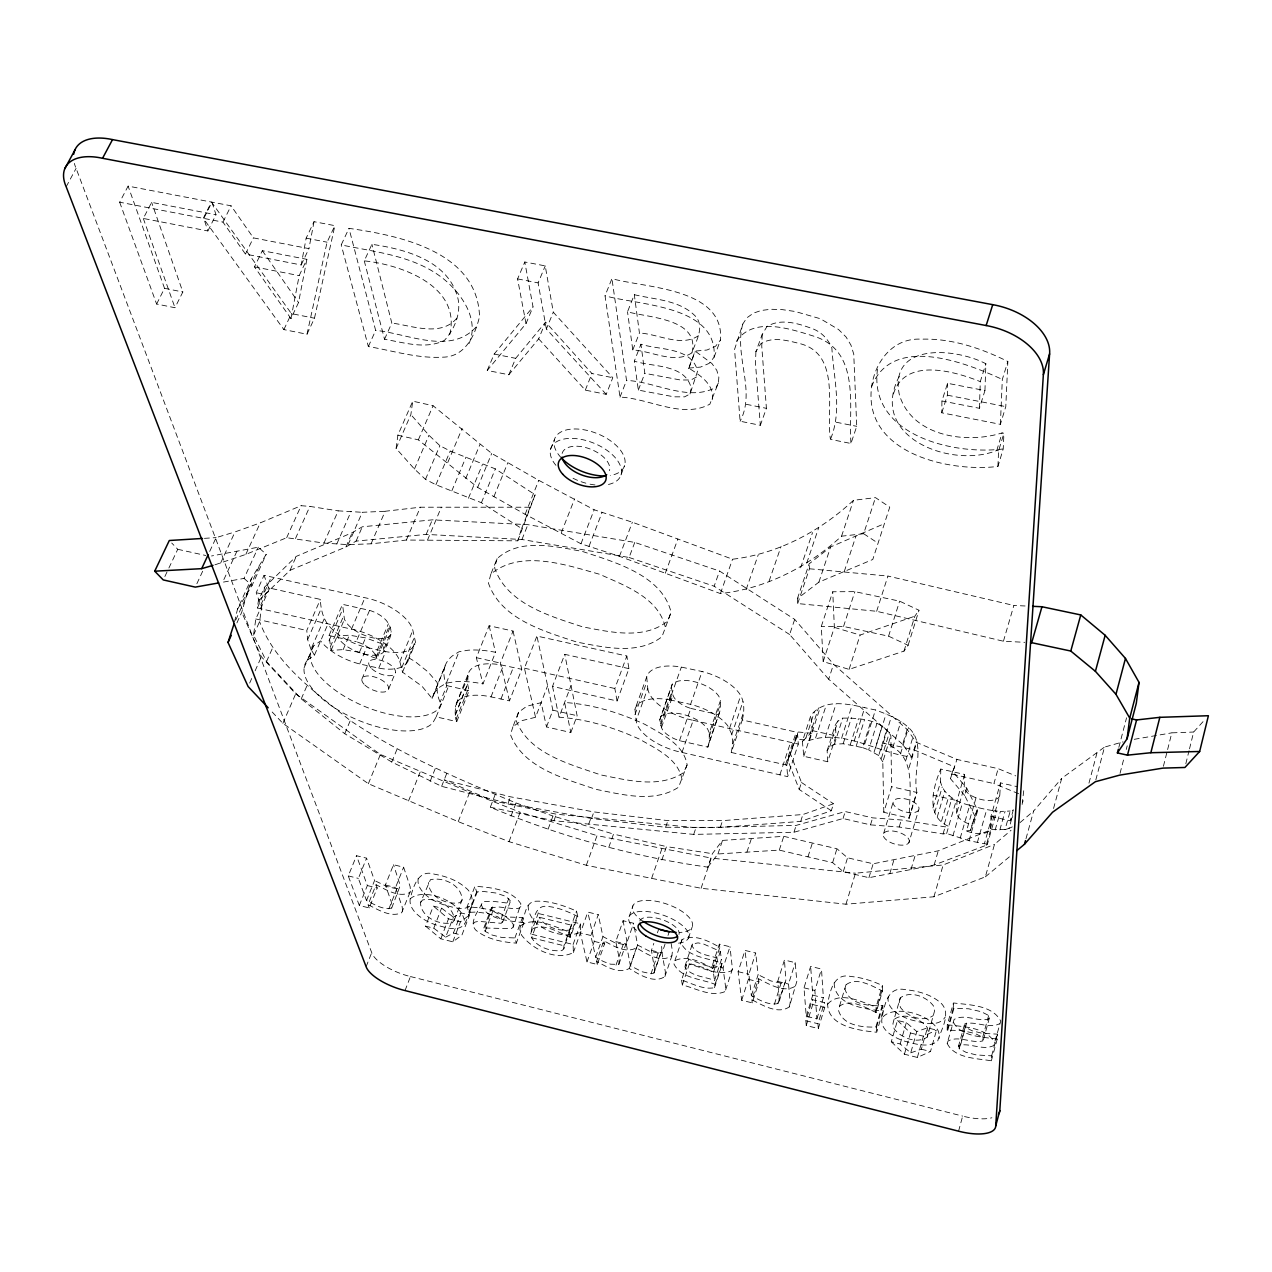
<?xml version="1.0" encoding="UTF-8"?>
<svg xmlns="http://www.w3.org/2000/svg" width="1272" height="1272" viewBox="0 0 1272 1272"><rect width="100%" height="100%" fill="white"/><g stroke="black" fill="none" stroke-linecap="round" stroke-linejoin="round"><path stroke-width="0.75" stroke-dasharray="5 3.75" d="M916.905 792.472C912.135 771.897 926.716 743.945 908.542 727.584C899.32 718.855 887.156 714.308 875.454 709.951C855.054 706.103 826.244 695.514 810.836 715.5L802.378 741.401L803.793 756.299L827.738 761.737L835.99 735.916L835.45 724.643L837.978 720.986L842.732 718.139C859.188 717.821 882.148 719.682 890.861 735.693L891.608 786.716L883.802 812.315L909.21 818.166L916.905 792.472L891.608 786.716M390.027 627.43L376.894 658.626L359.42 652.329L343.186 649.61L331.07 650.374L329.035 635.507L342.534 604.343L369.564 610.369A20.193 9.413 23 0 1 388.421 623.773C394.813 632.9 387.562 642.773 383.985 651.503A25.838 11.877 22.9 0 1 363.426 653.856A25.838 11.877 22.9 0 1 339.608 639.8L337.271 636L349.355 635.189L365.557 637.876L382.983 644.157L383.985 651.503M707.82 747.125L709.22 742.021L709.299 732.815L720.572 700.22L718.903 696.42A26.315 12.752 19.4 0 0 695.561 681.999A26.315 12.752 19.4 0 0 672.236 684.241L659.77 719.888L661.472 727.473A20.686 9.763 19.4 0 0 679.487 740.67L707.82 747.125L720.429 709.569L720.572 700.22M269.696 588.093L255.815 618.971L253.541 635.078L266.532 661.583L301.257 698.885L344.744 733.721L391.776 762.039L441.623 786.335L508.069 803.316L591.512 818.484L665.606 827.277L720.286 827.388L800.676 821.426L831.3 810.741L833.51 803.761L802.886 814.525L722.56 820.631L667.927 820.615L593.913 811.918L510.549 796.828L444.167 779.895L492.805 800.772L556.357 814.207L695.975 827.706L796.161 825.401L845.228 811.552L872.64 817.864L901.307 819.979L945.144 826.848L948.705 826.387C924.935 816.386 933.028 787.209 940.771 769.067L964.605 774.441L964.208 787.32L956.655 813.333A18.492 8.713 16 0 0 965.718 822.571L968.564 823.779L972.539 823.254L977.278 809.548L966.768 788.211L952.569 771.389L954.747 766.984L913.916 749.828L883.229 742.943C917.955 753.183 909.162 789.864 909.21 818.166M984.941 390.568L985.88 363.76C956.21 348.035 888.556 341.659 899.336 394.654C911.642 436.201 965.941 444.405 1002.113 432.909L1003.926 433.275L1003.226 448.937L997.916 466.442C947.592 472.564 862.877 452.419 871.622 386.624C875.216 361.089 893.389 337.557 921.326 339.179C951.663 338.209 980.998 348.162 1007.853 361.487L1005.786 406.611L1000.38 424.339L941.773 412.796L941.932 400.95L947.576 383.301L984.941 390.568L979.424 408.296L941.932 400.95M932.901 807.895L940.564 781.962L940.771 769.067M941.773 412.796L947.386 395.195L947.576 383.301M390.981 634.823A25.742 11.973 23 0 1 370.454 637.272A25.742 11.973 23 0 1 346.747 623.216L344.426 619.385L342.534 604.343M513.204 927.113L513.268 924.394C503.537 909.957 483.122 908.001 467.126 906.761L474.949 886.266C490.897 887.411 511.328 889.351 520.9 903.851L513.204 927.113L511.265 928.703L483.837 927.972L485.173 931.422L492.2 935.047L501.677 937.416L514.89 937.941L516.321 943.109C502.202 942.139 487.049 939.34 475.839 930.15C467.969 921.993 479.973 909.496 482.629 901.737L491.819 901.164L506.463 902.945L508.991 902.802L510.247 900.592L505.715 896.331L496.048 893.039L484.219 891.545L476.603 891.926L474.949 886.266M758.573 978.756L758.923 981.904L752.229 1002.877L741.671 1000.253L738.11 971.665L745.01 950.407L755.727 953.03L748.874 974.304L751.386 995.738C759.4 999.919 768.463 1005.564 777.876 1003.576L779.291 997.741L777.701 981.38L784.442 960.026L795.239 962.65L796.813 981.459L789.292 1006.899C777.939 1014.738 762.405 1005.087 751.863 999.76L758.573 978.756C769.035 984.115 784.633 993.75 795.89 985.768M779.227 1001.287L785.873 980.14L784.442 960.026M947.163 1043.374L948.069 1041.053C958.865 1035.058 971.601 1043.851 982.89 1040.878L982.684 1037.332L975.274 1033.58L962.522 1030.606L947.179 1030.129L947.306 1024.755L953.412 1002.956C969.248 1004.944 992.573 1005.007 1000.746 1021.114L993.75 1045.552C982.779 1050.911 970.25 1042.579 958.945 1045.393L959.215 1048.716L966.1 1052.357L976.324 1054.933L991.635 1055.855L991.349 1060.8C976.832 1058.336 954.461 1058.463 947.163 1043.374L954.111 1019.428C964.828 1013.307 977.612 1022.116 988.837 1019.063L988.646 1015.469L981.284 1011.717L968.564 1008.776L953.269 1008.378L953.412 1002.956M956.655 813.333L956.989 800.581L964.605 774.441M979.424 408.296L980.283 381.616L985.88 363.76M313.643 645.906A70.628 31.88 22.6 0 0 353.934 701.54A70.628 31.88 22.6 0 0 438.427 708.854L441.94 702.557L440.128 702.144A94.7 43.487 21 0 1 437.536 685.497L437.139 682.428L427.948 671.855L415.101 661.583L408.519 657.703L408.535 658.626A42.787 19.652 22.8 0 1 378.77 668.15L359.658 663.952A40.768 18.683 23 0 1 322.834 643.537L320.639 640.881L313.643 645.906L307.458 660.136A70.835 31.625 22.5 0 0 348.035 715.548A70.835 31.625 22.5 0 0 432.671 723.1L436.169 716.852L456.759 721.606C450.574 705.674 464.105 690.68 467.969 675.925A44.552 20.734 21.3 0 1 503.41 665.383L521.759 669.311L509.468 700.872L491.008 696.881A44.854 20.384 21.2 0 0 455.519 707.009M520.836 906.586L518.881 908.208L515.081 908.812L498.894 906.984L491.501 907.62L492.836 911.118L499.817 914.727L509.261 917.08L522.442 917.525L523.841 922.757L516.321 943.109M577.758 916.524L576.518 911.054C564.021 905.696 550.76 900.942 536.991 901.18C524.064 900.862 525.495 917.859 520.55 925.809C519.167 928.942 520.296 932.328 521.663 935.254C532.475 949.469 556.675 961.314 573.37 952.537L573.115 944.476L530.615 933.982C533.207 924.712 533.302 904.36 547.421 906.38C558.185 907.429 568.266 911.642 577.758 916.524L570.317 937.241C558.662 932.599 542.651 921.866 530.774 929.816M681.538 980.14L682.348 984.973C695.72 988.233 710.953 997.28 724.627 991.763L725.692 987.676L723.037 967.96L729.985 946.75L719.364 944.158L712.384 965.337L712.829 968.453C701.699 962.379 687.246 954.541 674.86 960.694L673.969 964.017C681.188 978.724 701.731 978.788 715.087 984.337L714.467 987.676C703.193 990.029 692.079 983.32 681.538 980.14L688.518 959.295C699.012 962.459 710.11 969.184 721.335 966.736L721.955 963.349C708.663 957.848 688.088 957.8 681.045 943.045L681.967 939.658C694.258 933.378 708.727 941.201 719.793 947.306L712.829 968.453M755.902 351.676L755.473 363.395L760.338 425.293L740.113 421.223L734.564 349.371L742.769 324.106L746.791 317.889L753.39 313.166L761.213 310.479L770.721 309.271L782.026 309.589L795.207 311.497L820.361 318.731L838.566 329.512L846.039 336.969L850.936 345.094L853.751 354.109L856.74 426.327L850.952 443.483L830.425 439.365C825.751 408.678 841.571 353.536 799.134 343.424C786.827 340.419 772.088 336.253 760.656 343.901L755.902 351.676L762.23 334.361L766.984 326.522C781.183 317.746 799.341 323.788 813.746 329.178C822.125 332.755 828.263 339.513 831.856 347.797C833.621 377.879 842.557 410.649 830.425 439.365M762.23 334.361L761.753 346.143L766.412 408.328L760.338 425.293M725.612 990.029L732.433 969.057L729.985 946.75M997.916 466.442L998.584 450.86L1003.926 433.275M530.615 933.982L538.167 913.455L538.342 909.226M1000.38 424.339L1002.32 379.438L1007.853 361.487M456.759 721.606L469.082 690.696L467.619 684.209L467.969 675.925M473.216 923.758L474.901 922.105L478.463 921.341L501.311 923.297L502.567 921.119L498.004 916.874L488.305 913.582L476.443 912.04L468.812 912.374L467.126 906.761M976.022 797.814L966.513 830.918L967.769 831.459A18.524 8.697 16 0 0 990.379 828.692L990.968 816.37L1000.46 782.884L1017.711 786.78M563.782 948.864L563.941 945.732L571.367 925.142L539.121 917.239L531.601 937.734C537.674 947.513 550.856 951.679 561.842 950.645L563.782 948.864L571.367 925.142M990.379 828.692L999.792 795.382L1000.46 782.884M991.349 1060.8L997.2 1039.16L997.502 1034.152L982.223 1033.309L972.047 1030.765L965.194 1027.108L964.939 1023.753C976.196 1020.844 988.757 1029.207 999.649 1023.722M712.177 399.774C714.896 384.557 699.441 374.763 688.677 368.117L695.116 351.088L706.946 350.023L715.516 346.286L720.509 340.022C724.674 287.758 644.379 287.933 611.943 278.648L605.027 295.772L620.005 397.103C648.768 398.263 682.301 419.124 709.856 404.162L718.457 382.824L718.839 377.196L716.772 370.295L711.907 363.522L695.116 351.088M1022.147 804.429L1024.024 788.211M899.24 376.401C867.743 436.741 950.82 469.018 996.755 450.495L998.584 450.86M877.521 369.119C868.394 434.897 952.903 455.392 1003.226 448.937M882.514 990.999L882.386 985.53C872.465 980.887 861.875 977.484 850.92 976.499C833.78 972.333 829.805 991.492 827.627 1004.244C828.215 1026.806 859.427 1030.527 876.71 1032.244L882.975 1010.922L882.848 1005.611C869.205 1006.295 849.267 1004.546 844.974 989.028L845.975 984.798C857.01 976.483 872.02 986.086 882.514 990.999L876.154 1012.544C865.596 1007.663 850.634 998.027 839.504 1006.216L838.518 1010.397C842.986 1025.852 862.877 1027.553 876.567 1026.997L876.71 1032.244M834.146 982.859C834.48 1005.484 865.691 1009.364 882.975 1010.922M671.139 943.49L672.443 951.202L671.902 955.797C660.836 963.333 646.224 953.841 636.429 947.799C626.047 953.841 613.04 945.907 603.834 940.724L596.584 961.314C605.838 966.466 618.812 974.4 629.274 968.485C639.148 974.495 653.697 983.987 664.874 976.594L665.383 972.047L662.028 952.982L665.018 944.206M410.188 898.827C408.853 906.968 415.61 913.757 421.748 918.018A25.631 10.001 20.9 0 0 436.598 925.157C445.136 927.097 457.856 932.456 464.487 924.156C470.131 912.867 478.161 896.871 465.186 887.379C456.568 879.986 445.518 876.122 434.468 874.198C418.313 868.776 413.241 886.711 410.188 898.827C424.482 886.043 466.029 903.041 464.487 924.156M688.677 368.117L700.522 367.083L709.108 363.41L714.101 357.194C717.933 304.946 637.495 305.232 605.027 295.772M418.17 878.554C416.787 886.695 423.433 893.596 429.602 897.905A25.52 10.144 20.9 0 0 444.389 905.028C452.912 907 465.679 912.247 472.214 903.867M882.084 1017.934C880.399 1024.373 884.819 1030.399 889.859 1033.929A26.776 10.748 16.7 0 0 904.599 1041.164C915.013 1043.867 928.147 1048.351 937.671 1041.148C940.819 1029.907 951.44 1014.452 941.566 1003.703C931.724 994.418 917.859 990.92 904.742 989.568C887.681 986.166 884.31 1005.389 882.084 1017.934C894.089 1002.177 942.218 1016.503 939.197 1038.604M888.413 996.405C886.695 1002.861 891.02 1008.966 896.076 1012.544A26.664 10.892 16.6 0 0 910.752 1019.778C921.341 1022.386 937.909 1028.269 945.271 1016.996M214.904 564.816L245.83 554.401L286.677 537.722L323.947 543.08L348.13 544.655L371.074 543.812L406.388 540.043L517.768 540.823L521.6 528.516L481.404 502.71L435.914 484.743L425.484 479.369L414.449 469.018L396.117 448.444L397.866 435.183L412.732 401.157L433.084 405.736L491.723 453.436L538.772 480.323L594.151 509.77L632.359 522.22L732.545 559.219C778.114 553.813 820.154 531.346 853.48 500.309L875.486 497.638L889.748 507.146L872.783 559.489L818.882 582.147L797.385 598.683L797.703 603.564L876.647 611.291L1003.433 641.231L1024.771 642.328M742.276 719.984C744.581 711.112 744.804 700.522 738.952 692.874A41.769 20.304 19.3 0 0 702.112 671.537L681.347 667.085A43.693 21.195 19.5 0 0 646.717 676.895L634.967 709.251L636.111 720.604A42.787 20.209 19.4 0 0 681.967 752.436L787.638 776.62L798.291 744.072L797.465 732.402L742.276 719.984L731.241 752.452L786.732 765.108L787.638 776.62M396.117 448.444L410.872 414.577L412.732 401.157M646.717 676.895L647.766 688.39L636.111 720.604M444.691 667.403L432.083 698.439L422.05 686.292L402.524 672.157L399.837 661.663A42.119 19.207 22.8 0 0 351.485 629.131L257.373 607.984L258.375 600.877L264.528 587.203L296.281 556.357L352.153 532.73L362.313 526.799L432.305 519.851L527.88 524.668L634.76 542.413L719.555 571.048L794.698 619.385L833.558 664.223L907.159 729.444L916.206 742.292L956.957 759.432L998.17 768.67L1015.756 775.888M253.541 635.078L259.583 621.626L261.905 605.424L260.744 605.154L256.197 592.72L264.051 575.326L364.953 597.729A41.833 19.525 22.9 0 1 412.859 630.34L415.451 641.899A42.628 19.827 22.9 0 1 385.702 651.614L366.638 647.448A40.625 18.841 23 0 1 329.989 627.032C323.199 619.623 320.655 609.224 320.385 599.398L268.535 587.839L264.051 575.326M264.528 587.203L263.511 594.358L256.197 592.72M691.968 352.805C700.379 318.509 648.036 317.682 627.509 311.799L634.315 294.691C655.525 299.779 680.409 299.954 696.277 317.078C704.593 328.144 695.53 341.771 691.968 352.805C674.494 364.492 651.63 350.897 632.788 349.959L627.509 311.799M314.025 221.678L308.937 248.628L253.398 237.88L231.075 205.81L128.106 186.109L119.663 202.2L222.95 222.107L245.464 254.098L301.178 264.974L306.155 238.15L314.025 221.678L334.87 225.653L314.47 318.223L306.997 334.234L283.879 329.591L203.281 218.323L211.47 202.057L291.415 313.627L314.47 318.223M731.241 752.452L732.863 743.738L743.961 711.128M290.97 318.588L299.174 275.627L306.902 259.345L262.334 250.679L254.464 266.866L290.97 318.588L298.538 302.529L306.902 259.345M690.06 393.923L691.205 388.119C685.433 363.903 652.806 367.226 634.331 361.137L640.945 344.235C659.357 350.261 691.984 346.954 697.581 371.185L690.06 393.923L684.622 396.848L674.001 396.832L638.321 390.091L634.331 361.137M685.354 965.019L684.94 967.022C690.966 976.626 704.942 976.435 714.53 980.505L721.431 959.486L720.35 951.408L703.146 943.824L698.026 942.886L692.397 943.983L685.354 965.019L690.998 963.969L705.388 968.167L713.401 972.508L714.53 980.505M692.397 943.983L691.984 946.018C697.899 955.654 711.891 955.431 721.431 959.486M789.292 1006.899L790.198 1002.654L788.529 984.051L795.239 962.65M306.997 334.234L327.063 242.189L334.87 225.653M376.067 884.74L377.228 887.999L369.214 907.938L359.308 905.489L348.274 875.915L356.526 855.722L366.575 858.171L358.37 878.396L366.511 900.56C374.207 904.201 382.824 910.259 391.712 908.033L391.331 901.959L385.384 885.026L393.509 864.737L403.622 867.202L410.125 886.632L410.506 891.131L401.682 912.724C390.599 917.891 377.832 909.432 368.037 904.726L376.067 884.74C385.798 889.478 398.597 897.937 409.6 892.658L410.506 891.131M391.712 908.033L400.235 885.535L393.509 864.737M742.769 324.106C733.912 356.033 756.204 390.806 740.113 421.223M234.525 621.881L237.482 609.208L251.459 578.442L266.198 554.306L258.28 547.198L211.55 555.975M236.91 622.898L241.744 612.23L251.459 578.442M894.009 1019.46L892.928 1023.849L894.152 1028.889C901.133 1038.016 917.239 1044.185 927.24 1037.062L934.554 1010.986L933.457 1005.929C926.684 996.533 910.132 990.3 900.29 997.884L894.009 1019.46C903.947 1012.019 920.403 1018.268 927.304 1027.601L928.433 1032.61L927.24 1037.062M900.29 997.884L899.193 1002.336L900.401 1007.424C907.254 1016.63 923.456 1022.752 933.346 1015.501M1185.822 763.757L1189.05 750.687M1189.511 748.826L1193.645 732.036L1203.487 721.16M1163.419 766.269L1167.139 751.418M1167.617 749.558L1171.814 732.847L1193.645 732.036M1120.044 773.328L1124.337 756.808M1126.245 749.478L1127.199 745.805M1118.835 747.364L1126.563 717.774M1088.959 783.17L1097.084 752.515M1095.828 779.895L1104.494 747.109L1123.049 741.862M490.865 574.07L488.448 583.133C500.882 619.146 544.019 631.23 576.741 642.058C604.2 647.257 637.956 655.557 661.981 636.7L671.107 612.293C661.965 574.976 614.217 562.065 582.242 551.38C554.878 546.547 519.819 537.706 497.066 558.71L490.865 574.07C520.805 549.091 566.279 564.975 599.621 574.276C624.711 585.597 659.039 597.713 665.447 627.907M432.083 698.439L445.105 665.86A94.367 43.868 21 0 1 452.689 655.652L459.001 651.773L467.842 650.246A69.722 32.388 21.3 0 1 495.524 652.298L482.978 683.923A70.167 31.864 21.3 0 0 455.185 681.697L446.313 683.144L440.033 686.912A94.987 43.153 21 0 0 432.496 696.945M497.066 558.71L494.633 567.837C506.797 603.898 549.87 616.061 582.544 626.826C609.956 632.009 643.727 640.15 667.609 621.149L671.107 612.293M528.166 905.235C527.562 927.463 563.146 941.105 580.716 931.979L580.509 923.822L538.167 913.455M449.716 334.615C461.545 286.216 401.666 264.751 364.269 260.871L371.917 244.319C405.72 249.233 449.413 260.919 458.143 299.381C460.941 314.057 454.168 329.734 444.373 340.435C425.532 349.752 404.035 342.518 384.526 339.274L364.269 260.871M991.635 1055.855L997.502 1034.152M445.105 665.86L444.294 668.849A94.367 43.868 21 0 0 446.806 685.624L440.128 702.144M659.77 719.888L672.236 684.241M982.684 1037.332L988.646 1015.469M958.563 1131.174L962.666 1116.101A37.095 14.246 16.2 0 0 991.874 1117.77M983.495 1039.526L989.457 1017.695M1053.55 808.483L1061.707 778.369L1104.494 747.109M1025.995 838.725L1033.611 811.043L1061.707 778.369M958.341 1046.777L964.319 1025.153M959.215 1048.716L965.194 1027.108M960.646 1044.725L966.641 1023.07M947.767 1030.272L953.857 1008.521M495.365 794.094L490.308 807.227C559.791 836.34 633.218 856.708 707.82 867.138L712.368 853.687L722.496 840.41L783.775 836.324L836.944 848.742L847.565 857.789L873.164 863.783L938.275 850.809L991.54 829.583L1005.023 829.63L1010.222 811.027L1012.894 810.169M990.968 816.37L1010.27 820.79L1013.864 807.895M1005.023 829.63L1009.03 828.39L1012.671 815.336M995.165 830.012L1000.396 811.441L1010.222 811.027M272.192 712.018L282.877 723.339L368.355 783.711L458.222 821.648L509.023 841.651L586.312 865.278L701.079 888.269L845.944 904.217L933.918 896.776L985.355 876.837L994.481 844.385L1011.033 830.282M999.824 829.948L1005.055 811.361M947.179 1030.129L953.269 1008.378M490.308 807.227L553.94 820.71L693.685 834.4L793.951 832.254L843.05 818.532L870.493 824.876L899.193 827.007L943.077 833.939L946.638 833.478L969.026 840.713L984.369 843.734L993.718 810.693L1000.396 811.441M707.82 867.138L717.949 853.973L779.291 850.109L832.604 862.639L843.272 871.654L868.919 877.696L934.125 865.024L986.245 845.244L990.347 830.743M986.245 845.244L987.438 844.099L996.787 811.027M891.29 1041.752L904.424 1054.218L917.366 1057.445L930.5 1051.483L936.542 1030.082L927.415 1027.84L916.826 1031.544L910.736 1052.819L900.163 1043.962L891.29 1041.752L897.476 1020.446L906.316 1022.64L916.826 1031.544M977.309 842.621L986.706 809.596L993.718 810.693M1018.634 793.712L993.925 783.584L998.17 768.67M917.366 1057.445L923.408 1036.187L936.542 1030.082M910.736 1052.819L921.341 1049.209L927.415 1027.84M904.424 1054.218L910.514 1032.991L897.476 1020.446M966.513 830.918L970.488 830.409L972.539 823.254M970.488 830.409L977.278 809.548M969.026 840.713L978.47 807.72L986.706 809.596M900.163 1043.962L906.316 1022.64M960.201 838.184L969.709 805.24C957.244 802.425 943.665 795.445 940.564 781.962M933.918 896.776L943.156 864.976L994.481 844.385M952.919 835.863L962.475 802.934M975.211 816.751L964.669 795.445L966.768 788.211M944.396 823.97L951.933 798.148M934.125 865.024L938.275 850.809M943.077 833.939L945.144 826.848M946.638 833.478L956.226 800.565M1003.433 641.231L1013.848 605.472L1025.089 605.981M937.226 817.085L944.842 791.232M875.931 1026.838L882.227 1005.452M876.567 1026.997L882.848 1005.611M964.669 795.445L950.438 778.655L952.569 771.389M950.438 778.655L956.957 759.432M941.503 821.203L949.071 795.366M910.991 869.523L915.172 855.42M876.154 1012.544L876.011 1007.138L882.386 985.53M875.518 1012.385L881.878 990.84M934.602 812.824L942.25 786.939M908.955 818.103L916.651 792.424M908.908 842.652A13.515 6.217 16.9 0 0 892.88 831.029A13.515 6.217 16.9 0 0 887.061 840.426A13.515 6.217 16.9 0 0 908.908 842.652L918.607 810.137A13.435 6.312 16.8 0 0 902.723 798.482A13.435 6.312 16.8 0 0 896.871 808.054A13.435 6.312 16.8 0 0 918.607 810.137M899.193 827.007L901.307 819.979M889.796 873.641L894.009 859.634M831.3 810.741L799.229 789.483L787.813 760.131L795.986 739.159L809.517 740.399C844.195 728.713 877.807 753.088 911.722 757.094L916.206 742.292M909.019 767.763L916.969 741.528M839.504 1006.216L845.975 984.798M818.309 1028.523L824.733 1007.488L824.415 1002.622L812.363 999.665L805.876 1020.732L806.257 1025.534L818.309 1028.523L817.96 1023.722L824.415 1002.622M996.755 450.495L1002.113 432.909M868.919 877.696L873.164 863.783M883.627 833.462L893.485 801.01M905.918 760.147L913.916 733.849M845.944 904.217L855.484 873.196L943.156 864.976M870.493 824.876L872.64 817.864M816.894 1018.904L823.366 997.757L821.489 969.041L810.646 966.402L803.999 987.835L806.241 1016.264L816.894 1018.904L814.875 990.506L821.489 969.041M911.722 757.094L902.611 744.295L907.159 729.444M900.497 753.914L908.542 727.584M883.802 812.315L882.8 761.833L890.861 735.693M806.241 1016.264L812.744 995.133L810.646 966.402M806.257 1025.534L812.729 1004.53L812.363 999.665M892.801 747.697L900.91 721.351M908.113 645.302L919.004 610.258L899.622 601.163L854.864 591.639L832.747 591.766L821.299 626.412L823.175 661.599L849.076 669.374L903.979 651.121L908.113 645.302L888.572 636.175L843.543 626.46L821.299 626.412M882.8 761.833L878.682 755.52L886.791 729.349M843.272 871.654L847.565 857.789M880.987 750.178L891.386 716.597M881.385 758.462L889.462 732.29M517.768 540.823L535.146 494.744L495.349 468.891L450.193 451.035L439.873 445.677L428.95 435.263L410.872 414.577M512.934 726.741L510.47 734.644C523.46 768.272 564.704 778.528 595.646 789.292C622.278 794.523 654.078 803.348 678.564 787.225L687.134 764.87C683.716 743.961 661.504 734.055 645.079 724.452C619.718 712.797 592.545 704.354 564.593 702.478L570.826 732.513L546.515 726.932L541.141 702.653L526.719 706.262L518.531 712.256L512.934 726.741L521.107 720.827L535.544 717.281L547.628 685.735M832.604 862.639L836.944 848.742M878.682 755.52L868.665 749.876L876.837 723.688M903.979 651.121L914.854 616.189L919.004 610.258M874.039 752.245L882.18 726.042M875.629 747.523L886.075 713.942M518.531 712.256L516.05 720.222C528.786 753.899 570.015 764.234 600.893 774.95C627.494 780.149 659.309 788.847 683.668 772.581L687.134 764.87M777.876 1003.576L785.873 980.14M827.738 761.737L827.134 750.591L829.646 746.982L834.4 744.2L843.161 743.754L862.607 747.618L870.827 721.447M864.928 743.516L875.454 709.951M843.05 818.532L845.228 811.552M850.237 744.836L858.505 718.696M854.164 741.083L864.753 707.566M888.572 636.175L899.622 601.163M774.41 1004.244L781.056 983.177L784.506 982.461M856.183 746.171L864.435 720.016M843.161 743.754L851.461 717.647M807.974 856.851L812.379 843.002M876.647 611.291L887.92 576.057L1013.848 605.472M834.4 744.2L842.732 718.139M841.587 738.269L852.24 704.799M741.671 1000.253L748.413 979.313L745.01 950.407M849.076 669.374L860.111 635.062L914.854 616.189M800.676 821.426L802.886 814.525M827.134 750.591L835.45 724.643M829.646 746.982L837.978 720.986M751.386 995.738L758.128 974.686L755.727 953.03M793.951 832.254L796.161 825.401M825.305 737.363L836.038 704.004M469.05 343.504C479.29 320.274 462.849 295.549 445.629 280.619C416.564 255.847 377.1 252.413 341.214 244.908L348.973 228.356C399.71 235.527 477.604 251.649 479.528 316.585C475.06 335.49 465.011 357.146 442.545 357.178C417.375 358.625 392.921 350.706 368.355 346.556L341.214 244.908M802.378 741.401L810.041 733.96L818.516 707.932M902.611 744.295L828.676 679.216L833.558 664.223M803.793 756.299L812.156 730.557L810.836 715.5M809.517 740.399L820.297 707.184M815.606 737.935L826.387 704.656M779.291 850.109L783.775 836.324M799.229 789.483L801.487 782.487L790.119 753.072L798.323 732.02L811.838 733.229L810.041 733.96M805.892 737.983L814.35 712.034M843.543 626.46L854.864 591.639M844.29 571.462L855.977 535.973M713.401 972.508L720.35 951.408M779.895 774.839L790.58 742.323M785.476 764.822L796.208 732.131M787.813 760.131L790.119 753.072M786.732 765.108L797.465 732.402M715.087 984.337L721.955 963.349M714.467 987.676L721.335 966.736M795.986 739.159L798.323 732.02M397.866 435.183L418.345 439.858L477.652 487.399L525.129 514.301L580.986 543.764L619.464 556.325L720.397 593.579C765.839 588.602 808.054 566.851 841.555 536.196L863.656 533.715L875.486 497.638M823.175 661.599L834.368 627.382L832.747 591.766M746.903 852.161L751.434 838.471M841.555 536.196L853.48 500.309M682.348 984.973L689.297 964.176L688.518 959.295M818.882 582.147L830.632 546.96L884.39 523.651M828.676 679.216L789.61 634.505L794.698 619.385M688.375 938.227L692.079 927.24M717.949 853.973L722.496 840.41M664.874 976.594L671.902 955.797M806.75 563.051L818.691 527.721M674.86 960.694L681.967 939.658M720.286 827.388L722.56 820.631M797.385 598.683L809.135 563.846L830.632 546.96M701.079 888.269L711.239 858.091L855.484 873.196M797.703 603.564L809.421 568.775L809.135 563.846M667.991 935.445L669.199 931.931M800.597 567.805L812.538 532.571M729.524 728.379L740.733 695.593M693.685 834.4L695.975 827.706M732.863 743.738L731.813 734.294L742.991 701.572M573.37 952.537L587.807 912.088L598.253 914.648L590.844 935.492L595.678 957.244L603.373 961.489L610.624 964.208L618.844 964.351L619.257 958.484L615.775 941.614L623.105 920.705L633.615 923.265L626.333 944.206L630.403 965.75L642.217 971.808L651.041 973.748L658.117 952.998L660.995 952.251L661.917 949.946L661.599 946.336M651.041 973.748L653.919 973.032L660.995 952.251M653.919 973.032L661.917 949.946M654.826 970.759L651.423 950.375L653.824 943.363M657.417 932.853L658.626 929.355M709.267 736.234L720.524 703.702M629.274 968.485L636.429 947.799M630.403 965.75L637.574 945.032L633.615 923.265M709.22 742.021L720.429 709.569M769.083 581.177L781.088 546.34M651.614 878.364L662.012 848.392M661.869 859.952L666.496 846.611L712.368 853.687M629.099 916.73L632.931 905.791M746.139 589.524L758.192 554.942M616.014 965.082L623.216 944.428L626.047 943.681L626.889 941.36L623.105 920.705M665.606 827.277L667.927 820.615M618.844 964.351L626.889 941.36M681.967 752.436L693.224 720.318A42.501 20.527 19.4 0 1 647.766 688.39M595.678 957.244L602.96 936.605L598.253 914.648M590.844 935.492L580.35 932.917L586.996 961.918L597.284 964.462L604.518 943.919L603.834 940.724M731.813 734.294L727.711 725.692A42.056 19.97 19.3 0 0 690.553 704.37L702.112 671.537M679.487 740.67L690.823 708.409A20.543 9.922 19.4 0 1 672.983 695.164L671.346 687.484M893.437 393.938C904.98 357.019 954.27 371.122 980.283 381.616M586.996 961.918L594.278 941.391L587.807 912.088M720.397 593.579L732.545 559.219M660.391 723.911L671.918 691.571M634.967 709.251A43.979 20.861 19.5 0 1 669.676 699.823L681.347 667.085M660.772 725.517L672.3 693.192M661.472 727.473L672.983 695.164M789.61 634.505L714.149 586.217L719.555 571.048M573.115 944.476L580.509 923.822M608.779 847.327L613.533 834.066L666.496 846.611M570.317 937.241L569.029 931.835L576.518 911.054M569.697 937.082L577.154 916.365M634.935 714.737L646.637 682.444M586.312 865.278L597.029 835.609L711.239 858.091M588.713 824.113L591.098 817.562M591.512 818.484L593.913 811.918M628.94 668.643L564.752 654.333L552.509 686.403L617.047 700.983L628.94 668.643L626.842 656.018L536.927 636.064L524.43 668.197L535.544 717.281M665.304 573.243L677.865 539.026M514.89 937.941L522.442 917.525M617.047 700.983L614.853 688.518L626.842 656.018M548.089 829.201L552.986 816.02L613.533 834.066M553.94 820.71L556.357 814.207M502.504 922.55L510.167 902.039M714.101 357.194L720.509 340.022M258.375 600.877L290.048 570.301L345.92 546.976L356.08 541.109L426.168 534.399L521.949 539.503L629.099 557.47L634.76 542.413M501.136 918.861L508.832 898.302M570.826 732.513L577.122 715.707L564.752 654.333M483.837 927.972L491.501 907.62M485.045 927.224L492.725 906.857M485.173 931.422L492.836 911.118M509.023 841.651L520.168 812.204L597.029 835.609M688.74 368.657L695.18 351.629M619.464 556.325L632.359 522.22M682.015 779.593C678.453 758.7 656.193 748.89 639.737 739.286C614.297 727.632 587.06 719.141 559.044 717.185L571.033 685.481M468.812 912.374L476.603 891.926M469.352 912.501L477.159 892.069M425.563 926.159L440.812 938.816L452.8 941.805L461.895 935.174L469.559 915.029L461.116 912.946L453.357 917.128L445.661 937.162L433.784 928.194L425.563 926.159L433.355 906.109L441.559 908.129L453.357 917.128M511.01 816.099L516.019 802.95C458.922 779.354 401.793 755.123 350.277 720.588C315.758 692.461 275.833 664.906 259.583 621.626M546.515 726.932L552.875 710.189L536.927 636.064M871.622 386.624C892.038 333.948 965.384 362.361 1002.32 379.438M454.311 920.197L462.102 899.924C461.831 885.073 443.324 876.71 430.429 879.699L420.428 902.786C421.175 917.51 439.333 925.396 452.228 922.884L454.311 920.197C453.85 905.378 435.358 897.189 422.479 900.019L420.428 902.786M445.661 937.162L453.42 933.076L461.116 912.946M452.8 941.805L460.464 921.787L469.559 915.029M508.069 803.316L510.549 796.828M589 546.388L602.117 512.362M440.812 938.816L448.507 918.829L433.355 906.109M621.006 474.901L624.616 465.504M580.986 543.764L594.151 509.77M433.784 928.194L441.559 908.129M405.021 990.57L410.458 976.546A34.916 13.022 20.9 0 1 371.71 952.617L76.097 168.365A54.76 29.622 29.4 0 1 74.364 163.404M638.321 390.091L644.825 373.332L640.945 344.235M620.005 397.103L626.54 380.439L611.943 278.648M458.222 821.648L469.702 792.281L380.408 754.455L295.708 693.828L261.38 656.781L241.744 612.23M632.788 349.959L639.434 333.01L634.315 294.691M561.27 532.841L574.61 498.847M500.993 698.964L513.332 667.418M1022.64 802.06L1023.181 800.676M538.66 338.829L585.311 390.138L606.219 394.336L612.786 377.705L553.304 312.212L545.243 265.896L524.795 261.984L517.593 278.918L526.004 323.613L487.24 370.438L508.816 374.763L538.66 338.829L545.593 322.134L591.941 373.539L612.786 377.705M509.468 700.872L500.405 663.078L513.045 631.055L489.116 625.745L476.348 657.672L482.978 683.923M491.008 696.881L503.41 665.383M441.623 786.335L446.822 773.233M402.572 911.213L402.175 906.777L395.528 887.522L403.622 867.202M388.882 908.828L396.864 888.778L399.678 887.967M366.113 966.688L371.71 952.617M456.06 704.227L468.525 673.095M521.949 539.503L527.88 524.668M455.217 714.88L467.603 683.891M455.233 715.198L467.619 684.209M585.311 390.138L591.941 373.539M430.111 781.406L435.358 768.304M456.044 719.316L468.398 688.375M366.511 900.56L374.556 880.542L366.575 858.171M408.519 800.978L420.317 771.675M550.569 449.207L554.322 439.873M525.129 514.301L538.772 480.323M521.6 528.516L535.146 494.744M446.313 683.144L459.001 651.773M359.308 905.489L367.354 885.566L356.526 855.722M436.169 716.852L448.618 686.037M493.918 496.621L507.846 462.658M391.776 762.039L397.134 748.938M481.404 502.71L495.349 468.891M368.355 783.711L380.408 754.455M477.652 487.399L491.723 453.436M402.524 672.157L415.451 640.961M407.93 661.058L414.847 644.348M606.219 394.336L546.356 328.987L553.304 312.212M399.837 661.663L412.859 630.34M388.66 688.915L395.481 672.49M468.43 498.242L482.454 464.471M401.793 667.609L414.767 636.35M508.816 374.763L515.685 358.338L545.593 322.134M465.695 478.59L479.894 444.596M384.224 648.259L391.251 631.548M546.356 328.987L538.12 282.877L545.243 265.896M451.814 490.881L465.981 457.125M378.77 668.15L385.702 651.614M526.004 323.613L533.016 306.87L524.795 261.984M361.868 679.184L368.785 662.792M376.894 658.626L375.272 655L388.421 623.773M426.168 534.399L432.305 519.851M376.258 657.004L389.391 625.776M344.744 733.721L350.277 720.588M427.472 540.187L441.336 507.21M359.658 663.952L366.638 647.448M435.914 484.743L450.193 451.035M447.76 462.499L462.165 428.457M487.24 370.438L494.188 354.045L533.016 306.87M406.388 540.043L420.348 507.21L531.251 507.226M359.42 652.329L365.557 637.876M375.272 655A20.336 9.27 22.9 0 0 356.224 641.644L369.564 610.369M425.484 479.369L439.873 445.677M414.449 469.018L428.95 435.263M351.485 629.131L364.953 597.729M343.186 649.61L349.355 635.189M329.003 640.881L342.438 609.781M371.074 543.812L385.146 511.265L420.348 507.21M418.345 439.858L433.084 405.736M330.307 646.876L343.694 615.839M331.07 650.374L344.426 619.385M307.458 660.136L314.438 655.175L327.81 624.377M301.257 698.885L306.981 685.688M356.08 541.109L362.313 526.799M314.438 655.175L310.956 649.277L324.392 618.415M304.119 667.721L310.288 653.554M282.877 723.339L295.708 693.828M310.956 649.277L307.633 639.641L306.775 630.483L320.385 599.398M345.92 546.976L352.153 532.73M348.13 544.655L362.281 512.298L385.146 511.265M307.633 639.641L321.164 608.684M336.81 543.923L351.008 511.614M266.532 661.583L272.431 648.259M323.947 543.08L338.209 510.851L362.281 512.298M249.678 683.064L252.015 677.801M255.131 670.805L261.38 656.781M290.048 570.301L296.281 556.357M260.744 605.154L268.535 587.839M384.526 339.274L391.808 323.04L371.917 244.319M295.486 538.501L309.891 506.415L338.209 510.851M368.355 346.556L375.653 330.418L348.973 228.356M286.677 537.722L301.13 505.7L309.891 506.415M257.373 607.984L271.349 576.947M246.116 595.153L260.204 564.148M235.733 620.1L247.96 593.15M237.482 609.208L252.063 585.486L266.198 554.306M236.926 551.205L222.648 582.226L244.049 578.41L258.28 547.198M245.83 554.401L260.267 522.872L301.13 505.7M220.565 563.178L235.018 531.935L260.267 522.872M209.705 551.412L216.129 537.611L235.018 531.935M196.874 583.689L203.234 570.015M164.867 576.518L168.079 569.713M168.89 568.012L177.746 549.297L171.72 543.017M283.879 329.591L291.415 313.627M301.178 264.974L308.937 248.628M245.464 254.098L253.398 237.88M222.95 222.107L231.075 205.81M207.877 230.963L216.001 214.745L211.963 202.153L203.774 218.418L207.877 230.963L143.307 218.45L151.622 202.375L216.001 214.745M119.663 202.2L156.615 304.04L174.98 307.729L182.834 291.972L151.622 202.375M156.615 304.04L164.533 288.331L128.106 186.109M718.457 382.824L716.12 387.245C688.724 402.35 655.207 381.536 626.54 380.439M66.176 186.777L76.097 168.365M827.627 1004.244C839.425 990.316 861.796 1001.97 876.011 1007.138M732.433 969.057L731.448 970.822C717.853 976.467 702.605 967.42 689.297 964.176M1010.27 820.79L1013.053 815.972M736.361 341.421C753.326 316.028 790.453 328.939 814.144 336.285C860.985 351.215 848.392 406.277 850.952 443.483M462.102 899.924L459.987 902.643C447.108 905.314 428.934 897.253 428.378 882.498M456.871 318.175C440.987 337.144 412.51 325.807 391.808 323.04M520.55 925.809C534.828 915.792 554.338 926.843 569.029 931.835M476.125 327.031C450.177 355.492 407.215 333.312 375.653 330.418M571.176 928.322L569.236 930.118C558.281 931.247 545.084 927.049 539.121 917.239M1020.064 822.587L1033.611 811.043M985.355 876.837L1009.396 856.835M698.455 335.697C681.077 347.479 658.228 333.916 639.434 333.01M696.42 377.021L690.982 379.978L680.393 379.994L644.825 373.332M1009.03 828.39L1012.289 826.88M1134.258 739.318L1171.814 732.847M204.426 538.342L216.129 537.611M523.841 922.757C509.77 920.721 485.204 919.974 480.943 903.422M947.306 1024.755C963.19 1026.854 986.484 1026.949 994.831 1042.992M997.2 1039.16C982.747 1036.791 960.328 1036.934 953.189 1021.782M809.421 568.775L887.92 576.057M984.369 843.734L987.438 844.099M396.864 888.778L387.292 886.695L374.556 880.542M623.216 944.428L614.36 942.488L602.96 936.605M658.117 952.998L649.324 951.09L637.574 945.032M781.056 983.177L770.768 980.919L758.128 974.686M306.155 238.15L327.063 242.189M517.593 278.918L538.12 282.877M947.386 395.195L1005.786 406.611M254.464 266.866L299.174 275.627M164.533 288.331L182.834 291.972M494.188 354.045L515.685 358.338M746.251 404.305L766.412 408.328M836.276 422.256L856.74 426.327M669.676 699.823L690.553 704.37M177.746 549.297L205.857 555.514M812.156 730.557L835.99 735.916M524.43 668.197L614.853 688.518M476.348 657.672L500.405 663.078M690.823 708.409L719.014 714.753M952.601 774.266L993.925 783.584M255.815 618.971L306.775 630.483M329.035 635.507L356.224 641.644M693.224 720.318L798.291 744.072M933.044 795.127L956.989 800.581M446.806 685.624L469.082 690.696M552.875 710.189L577.122 715.707M348.274 875.915L358.37 878.396M385.384 885.026L395.528 887.522M615.775 941.614L626.333 944.206M651.423 950.375L662.028 952.982M712.384 965.337L723.037 967.96M738.11 971.665L748.874 974.304M777.701 981.38L788.529 984.051M803.999 987.835L814.875 990.506M367.354 885.566L377.228 887.999M594.278 941.391L604.518 943.919M748.413 979.313L758.923 981.904M812.744 995.133L823.366 997.757M812.729 1004.53L824.733 1007.488M531.601 937.734L563.941 945.732M448.507 918.829L460.464 921.787M910.514 1032.991L923.408 1036.187M453.42 933.076L461.895 935.174M921.341 1049.209L930.5 1051.483M805.876 1020.732L817.96 1023.722M410.458 976.546L962.666 1116.101M969.709 805.24L978.47 807.72M834.368 627.382L860.111 635.062M629.099 557.47L714.149 586.217M516.019 802.95L552.986 816.02M862.607 747.618L868.665 749.876M469.702 792.281L520.168 812.204M863.656 533.715L878.062 543.208M801.487 782.487L833.51 803.761M244.049 578.41L252.063 585.486M262.334 250.679L298.538 302.529M709.299 732.815L707.598 729.031A26.489 12.545 19.4 0 0 684.05 714.657A26.489 12.545 19.4 0 0 660.645 716.677M368.037 904.726L369.214 907.938M143.307 218.45L174.98 307.729M489.116 625.745L495.524 652.298M513.045 631.055L521.759 669.311M596.584 961.314L597.284 964.462M552.509 686.403L559.044 717.185M719.364 944.158L719.793 947.306M751.863 999.76L752.229 1002.877M560.952 457.507A37.46 20.368 21.9 0 1 568.52 429.491A37.46 20.368 21.9 0 1 618.367 447.665A37.46 20.368 21.9 0 1 610.242 475.49M555.928 465.313A37.54 20.288 21.8 0 1 566.024 438.697A37.54 20.288 21.8 0 1 615.155 457.586A37.54 20.288 21.8 0 1 606.633 484.807M594.994 484.95A37.54 20.288 21.8 0 1 589.556 484.076M585.867 483.185A37.54 20.288 21.8 0 1 571.525 477.493M643.219 921.453A31.482 13.054 19 0 1 641.39 900.767A31.482 13.054 19 0 1 685.751 914.202A31.482 13.054 19 0 1 679.487 932.44M636.62 930.325A31.546 12.974 19 0 1 639.498 911.515A31.546 12.974 19 0 1 682.826 925.921A31.546 12.974 19 0 1 675.782 943.347M562.144 453.42A25.217 13.626 21.8 0 1 589.524 448.778A25.217 13.626 21.8 0 1 609.463 470.672M639.832 921.008A20.686 8.506 19 0 1 662.124 919.624A20.686 8.506 19 0 1 678.962 934.443M999.792 795.382A18.396 8.825 15.9 0 1 977.278 798.355L973.207 796.606A18.396 8.825 15.9 0 1 964.208 787.32M364.953 685.115A14.31 6.424 22.5 0 0 387.896 690.41A14.31 6.424 22.5 0 0 372.966 676.545A14.31 6.424 22.5 0 0 364.953 685.115M371.837 668.754A14.262 6.487 22.6 0 0 394.718 674.001A14.262 6.487 22.6 0 0 379.867 660.088A14.262 6.487 22.6 0 0 371.837 668.754"/><path stroke-width="1.5" d="M112.524 139.602L102.555 158.285A54.998 29.415 29.3 0 0 66.176 186.777L366.113 966.688A35.012 12.895 20.9 0 0 405.021 990.57L958.563 1131.174A37.206 14.103 16.3 0 0 995.738 1125.879L1043.358 374.715L1049.591 353.902A58.639 36.268 16.3 0 0 992.732 304.66L112.524 139.602A54.76 29.622 29.4 0 0 73.728 154.198M995.738 1125.879L999.792 1110.599L1049.591 353.902M1131.587 718.871L1136.596 719.952L1159.841 717.328L1208.4 715.723L1199.655 751.482L1150.842 752.722L1127.469 755.155L1117.388 752.913L1127.087 738.746L1129.727 718.092L1139.028 682.396L1125.466 658.435L1105.161 635.3L1080.771 614.933L1041.959 606.744L1032.594 606.315M1139.028 682.396L1136.293 703.352L1127.087 738.746M1150.842 752.722L1159.841 717.328M1127.469 755.155L1136.596 719.952M1117.388 752.913L1118.358 749.224M1129.727 718.092L1115.973 694.321L1125.466 658.435M1115.973 694.321L1095.415 671.33L1105.161 635.3M1095.415 671.33L1070.786 651.041L1080.771 614.933M1016.9 850.571L1024.469 844.274L1025.486 840.569M1030.59 642.63L1031.719 642.694L1041.959 606.744M1043.358 374.715A58.91 36.029 16.4 0 0 986.15 325.537L992.732 304.66M268.169 707.788L248.12 686.562L228.038 642.471L234.096 623.693M228.038 642.471L231.25 635.348M202.471 538.453L169.303 540.505L154.707 571.192L201.676 568.663L208.099 554.862M64.824 168.651L74.841 150.16M1024.469 844.274L1052.532 812.252L1095.351 781.724L1119.567 775.157L1162.958 768.113L1184.916 767.477L1199.655 751.482M201.676 568.663L213.012 565.372M218.736 582.926L195.284 587.108L163.245 579.921L154.707 571.192M102.555 158.285L986.15 325.537M1031.719 642.694L1070.786 651.041M660.391 929.784L669.199 931.931M606.712 474.631A25.217 13.626 21.8 0 1 581.113 474.742A25.217 13.626 21.8 0 1 562.033 457.141M605.504 475.935A37.46 20.368 21.9 0 1 562.081 458.683M676.116 932.392A31.482 13.054 19 0 1 643.219 921.453M999.792 1110.599A37.095 14.246 16.2 0 1 998.425 1114.177M677.563 936.287A20.686 8.506 19 0 1 656.702 935.731A20.686 8.506 19 0 1 639.832 923.329M562.733 474.233A25.265 13.579 21.8 0 0 604.073 482.994A25.265 13.579 21.8 0 0 579.793 456.298A25.265 13.579 21.8 0 0 562.733 474.233M645.62 935.794A20.702 8.475 19 0 0 677.42 939.038A20.702 8.475 19 0 0 650.517 921.946A20.702 8.475 19 0 0 645.62 935.794"/></g></svg>
